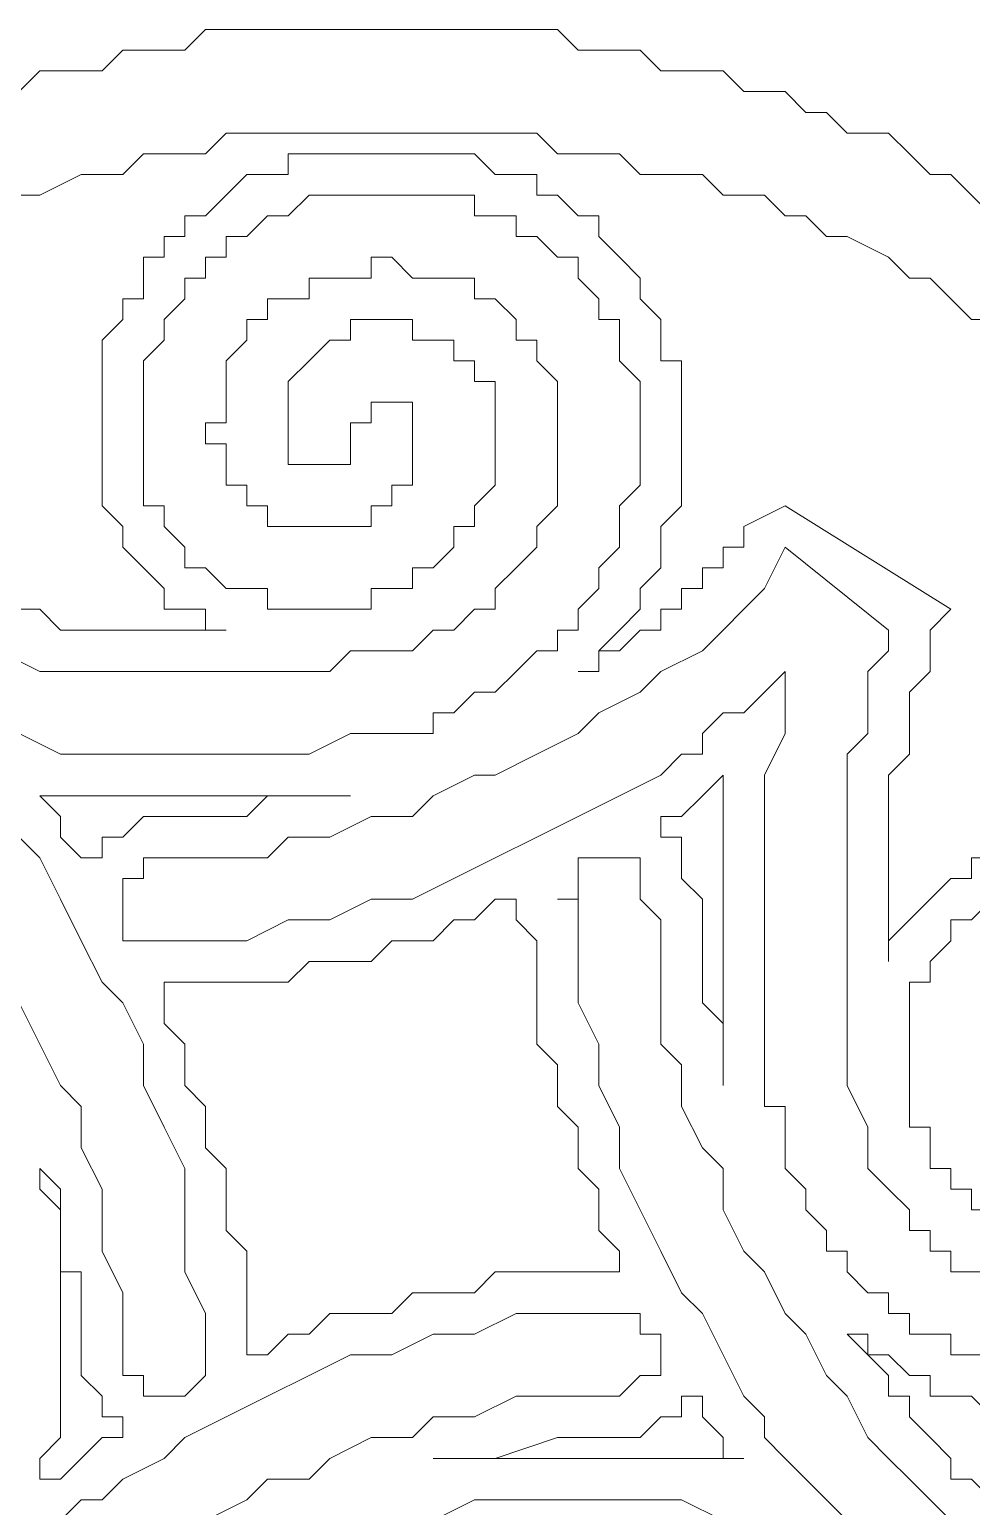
# Model space of a CAD drawing. Extents: x -66030 to 95157, y -13132 to 45879.
# Drawn here: x -11282.9 to -11105.2, y 14237.9 to 14516.5 of the extents above; entities that cross this region are included whole.
import ezdxf

# ---------------------------------------------------------------- set-up
doc = ezdxf.new("R2010")
doc.units = 0
doc.header["$LTSCALE"] = 100
doc.header["$MEASUREMENT"] = 0
doc.layers.get('0').update_dxf_attribs({"linetype": 'CONTINUOUS'})

msp = doc.modelspace()

# ---------------------------------------------------------------- linework, layer by layer
at = {"lineweight": 0}
for points in [[(-11284.86, 14504.81), (-11280.95, 14508.71), (-11277.04, 14508.71), (-11269.23, 14508.71), (-11265.33, 14512.62), (-11261.42, 14512.62), (-11253.61, 14512.62), (-11249.7, 14516.52), (-11241.89, 14516.52), (-11237.98, 14516.52), (-11234.08, 14516.52), (-11226.27, 14516.52), (-11222.36, 14516.52), (-11214.55, 14516.52), (-11214.55, 14516.52), (-11210.64, 14516.52), (-11206.74, 14516.52), (-11198.93, 14516.52), (-11195.02, 14516.52), (-11187.21, 14516.52), (-11183.3, 14516.52), (-11179.4, 14512.62), (-11171.58, 14512.62), (-11167.68, 14512.62), (-11163.77, 14508.71), (-11155.96, 14508.71), (-11152.05, 14508.71), (-11148.15, 14504.81), (-11140.34, 14504.81), (-11136.43, 14500.9), (-11132.52, 14500.9), (-11128.62, 14496.99), (-11120.81, 14496.99), (-11116.9, 14493.09), (-11112.99, 14489.18), (-11109.09, 14489.18), (-11105.18, 14485.28), (-11101.28, 14481.37)], [(-11284.86, 14485.28), (-11280.95, 14485.28), (-11273.14, 14489.18), (-11269.23, 14489.18), (-11265.33, 14489.18), (-11261.42, 14493.09), (-11257.51, 14493.09), (-11249.7, 14493.09), (-11245.8, 14496.99), (-11241.89, 14496.99), (-11237.98, 14496.99), (-11230.17, 14496.99), (-11226.27, 14496.99), (-11222.36, 14496.99), (-11214.55, 14496.99), (-11214.55, 14496.99), (-11210.64, 14496.99), (-11206.74, 14496.99), (-11202.83, 14496.99), (-11195.02, 14496.99), (-11191.11, 14496.99), (-11187.21, 14496.99), (-11183.3, 14493.09), (-11175.49, 14493.09), (-11171.58, 14493.09), (-11167.68, 14489.18), (-11163.77, 14489.18), (-11155.96, 14489.18), (-11152.05, 14485.28), (-11148.15, 14485.28), (-11144.24, 14485.28), (-11140.34, 14481.37), (-11136.43, 14481.37), (-11132.52, 14477.46), (-11128.62, 14477.46), (-11120.81, 14473.56), (-11116.9, 14469.65), (-11112.99, 14469.65), (-11109.09, 14465.75), (-11105.18, 14461.84), (-11101.28, 14461.84)], [(-11284.86, 14407.16), (-11280.95, 14407.16), (-11277.04, 14403.25), (-11277.04, 14403.25), (-11273.14, 14403.25), (-11273.14, 14403.25), (-11269.23, 14403.25), (-11265.33, 14403.25), (-11265.33, 14403.25), (-11261.42, 14403.25), (-11261.42, 14403.25), (-11257.51, 14403.25), (-11253.61, 14403.25), (-11253.61, 14403.25), (-11249.7, 14403.25), (-11249.7, 14403.25), (-11245.8, 14403.25), (-11245.8, 14403.25), (-11249.7, 14403.25), (-11249.7, 14407.16), (-11253.61, 14407.16), (-11253.61, 14407.16), (-11257.51, 14407.16), (-11257.51, 14411.06), (-11257.51, 14411.06), (-11261.42, 14414.97), (-11261.42, 14414.97), (-11261.42, 14414.97), (-11265.33, 14418.87), (-11265.33, 14418.87), (-11265.33, 14422.78), (-11265.33, 14422.78), (-11269.23, 14426.69), (-11269.23, 14426.69), (-11269.23, 14430.59), (-11269.23, 14430.59), (-11269.23, 14434.5), (-11269.23, 14434.5), (-11269.23, 14438.4), (-11269.23, 14438.4), (-11269.23, 14442.31), (-11269.23, 14446.22), (-11269.23, 14446.22), (-11269.23, 14450.12), (-11269.23, 14454.03), (-11269.23, 14454.03), (-11269.23, 14457.93), (-11265.33, 14461.84), (-11265.33, 14461.84), (-11265.33, 14465.75), (-11261.42, 14465.75), (-11261.42, 14469.65), (-11261.42, 14473.56), (-11257.51, 14473.56), (-11257.51, 14477.46), (-11253.61, 14477.46), (-11253.61, 14481.37), (-11249.7, 14481.37), (-11249.7, 14481.37), (-11245.8, 14485.28), (-11245.8, 14485.28), (-11241.89, 14489.18), (-11241.89, 14489.18), (-11237.98, 14489.18), (-11234.08, 14489.18), (-11234.08, 14493.09), (-11230.17, 14493.09), (-11226.27, 14493.09), (-11226.27, 14493.09), (-11222.36, 14493.09), (-11218.45, 14493.09), (-11218.45, 14493.09), (-11214.55, 14493.09), (-11210.64, 14493.09), (-11206.74, 14493.09), (-11206.74, 14493.09), (-11202.83, 14493.09), (-11198.93, 14493.09), (-11198.93, 14493.09), (-11195.02, 14489.18), (-11191.11, 14489.18), (-11191.11, 14489.18), (-11187.21, 14489.18), (-11187.21, 14485.28), (-11183.3, 14485.28), (-11183.3, 14485.28), (-11179.4, 14481.37), (-11175.49, 14481.37), (-11175.49, 14477.46), (-11175.49, 14477.46), (-11171.58, 14473.56), (-11171.58, 14473.56), (-11167.68, 14469.65), (-11167.68, 14469.65), (-11167.68, 14465.75), (-11163.77, 14461.84), (-11163.77, 14461.84), (-11163.77, 14457.93), (-11163.77, 14454.03), (-11159.87, 14454.03), (-11159.87, 14450.12), (-11159.87, 14446.22), (-11159.87, 14446.22), (-11159.87, 14442.31), (-11159.87, 14438.4), (-11159.87, 14434.5), (-11159.87, 14430.59), (-11159.87, 14426.69), (-11159.87, 14426.69), (-11163.77, 14422.78), (-11163.77, 14418.87), (-11163.77, 14414.97), (-11167.68, 14411.06), (-11167.68, 14411.06), (-11167.68, 14407.16), (-11171.58, 14403.25), (-11171.58, 14403.25), (-11175.49, 14399.34), (-11175.49, 14395.44), (-11179.4, 14395.44), (-11175.49, 14395.44), (-11175.49, 14399.34), (-11171.58, 14399.34), (-11167.68, 14403.25), (-11163.77, 14403.25), (-11163.77, 14407.16), (-11163.77, 14407.16), (-11159.87, 14407.16), (-11159.87, 14411.06), (-11159.87, 14411.06), (-11155.96, 14411.06), (-11155.96, 14411.06), (-11155.96, 14414.97), (-11155.96, 14414.97), (-11152.05, 14414.97), (-11152.05, 14414.97), (-11152.05, 14418.87), (-11148.15, 14418.87), (-11148.15, 14418.87), (-11148.15, 14418.87), (-11148.15, 14422.78), (-11140.34, 14426.69), (-11109.09, 14407.16), (-11112.99, 14403.25), (-11112.99, 14399.34), (-11112.99, 14399.34), (-11112.99, 14395.44), (-11116.9, 14391.53), (-11116.9, 14391.53), (-11116.9, 14387.63), (-11116.9, 14383.72), (-11116.9, 14383.72), (-11116.9, 14379.82), (-11120.81, 14375.91), (-11120.81, 14375.91), (-11120.81, 14372), (-11120.81, 14372), (-11120.81, 14368.1), (-11120.81, 14364.19), (-11120.81, 14364.19), (-11120.81, 14360.29), (-11120.81, 14356.38), (-11120.81, 14356.38), (-11120.81, 14352.47), (-11120.81, 14348.57), (-11120.81, 14348.57), (-11120.81, 14344.66), (-11120.81, 14344.66), (-11120.81, 14340.76), (-11120.81, 14340.76), (-11120.81, 14344.66), (-11120.81, 14344.66), (-11116.9, 14348.57), (-11116.9, 14348.57), (-11116.9, 14348.57), (-11112.99, 14352.47), (-11112.99, 14352.47), (-11112.99, 14352.47), (-11109.09, 14356.38), (-11109.09, 14356.38), (-11105.18, 14356.38), (-11105.18, 14360.29), (-11105.18, 14360.29), (-11101.28, 14360.29)], [(-11288.76, 14399.34), (-11280.95, 14395.44), (-11277.04, 14395.44), (-11273.14, 14395.44), (-11269.23, 14395.44), (-11261.42, 14395.44), (-11257.51, 14395.44), (-11253.61, 14395.44), (-11249.7, 14395.44), (-11241.89, 14395.44), (-11237.98, 14395.44), (-11234.08, 14395.44), (-11226.27, 14395.44), (-11222.36, 14399.34), (-11218.45, 14399.34), (-11214.55, 14399.34), (-11210.64, 14399.34), (-11206.74, 14403.25), (-11202.83, 14403.25), (-11202.83, 14403.25), (-11198.93, 14407.16), (-11198.93, 14407.16), (-11195.02, 14407.16), (-11195.02, 14411.06), (-11195.02, 14411.06), (-11191.11, 14414.97), (-11191.11, 14414.97), (-11191.11, 14414.97), (-11187.21, 14418.87), (-11187.21, 14418.87), (-11187.21, 14422.78), (-11187.21, 14422.78), (-11183.3, 14426.69), (-11183.3, 14426.69), (-11183.3, 14430.59), (-11183.3, 14434.5), (-11183.3, 14434.5), (-11183.3, 14438.4), (-11183.3, 14438.4), (-11183.3, 14442.31), (-11183.3, 14442.31), (-11183.3, 14446.22), (-11183.3, 14446.22), (-11183.3, 14446.22), (-11183.3, 14450.12), (-11183.3, 14450.12), (-11183.3, 14450.12), (-11187.21, 14454.03), (-11187.21, 14454.03), (-11187.21, 14457.93), (-11187.21, 14457.93), (-11187.21, 14457.93), (-11191.11, 14457.93), (-11191.11, 14461.84), (-11191.11, 14461.84), (-11191.11, 14461.84), (-11195.02, 14465.75), (-11195.02, 14465.75), (-11195.02, 14465.75), (-11198.93, 14465.75), (-11198.93, 14465.75), (-11198.93, 14469.65), (-11202.83, 14469.65), (-11202.83, 14469.65), (-11206.74, 14469.65), (-11206.74, 14469.65), (-11206.74, 14469.65), (-11210.64, 14469.65), (-11210.64, 14469.65), (-11214.55, 14473.56), (-11214.55, 14473.56), (-11214.55, 14473.56), (-11218.45, 14473.56), (-11218.45, 14469.65), (-11222.36, 14469.65), (-11222.36, 14469.65), (-11222.36, 14469.65), (-11226.27, 14469.65), (-11226.27, 14469.65), (-11230.17, 14469.65), (-11230.17, 14469.65), (-11230.17, 14465.75), (-11234.08, 14465.75), (-11234.08, 14465.75), (-11234.08, 14465.75), (-11237.98, 14465.75), (-11237.98, 14461.84), (-11237.98, 14461.84), (-11241.89, 14461.84), (-11241.89, 14457.93), (-11241.89, 14457.93), (-11241.89, 14457.93), (-11241.89, 14457.93), (-11245.8, 14454.03), (-11245.8, 14454.03), (-11245.8, 14450.12), (-11245.8, 14450.12), (-11245.8, 14450.12), (-11245.8, 14446.22), (-11245.8, 14446.22), (-11245.8, 14446.22), (-11245.8, 14442.31), (-11249.7, 14442.31), (-11249.7, 14438.4), (-11245.8, 14438.4), (-11245.8, 14438.4), (-11245.8, 14438.4), (-11245.8, 14434.5), (-11245.8, 14434.5), (-11245.8, 14434.5), (-11245.8, 14434.5), (-11245.8, 14434.5), (-11245.8, 14430.59), (-11245.8, 14430.59), (-11245.8, 14430.59), (-11245.8, 14430.59), (-11241.89, 14430.59), (-11241.89, 14426.69), (-11241.89, 14426.69), (-11241.89, 14426.69), (-11241.89, 14426.69), (-11241.89, 14426.69), (-11237.98, 14426.69), (-11237.98, 14426.69), (-11237.98, 14422.78), (-11237.98, 14422.78), (-11237.98, 14422.78), (-11234.08, 14422.78), (-11234.08, 14422.78), (-11234.08, 14422.78), (-11234.08, 14422.78), (-11230.17, 14422.78), (-11230.17, 14422.78), (-11230.17, 14422.78), (-11230.17, 14422.78), (-11226.27, 14422.78), (-11226.27, 14422.78), (-11226.27, 14422.78), (-11226.27, 14422.78), (-11222.36, 14422.78), (-11222.36, 14422.78), (-11222.36, 14422.78), (-11222.36, 14422.78), (-11222.36, 14422.78), (-11218.45, 14422.78), (-11218.45, 14422.78), (-11218.45, 14426.69), (-11218.45, 14426.69), (-11218.45, 14426.69), (-11214.55, 14426.69), (-11214.55, 14426.69), (-11214.55, 14426.69), (-11214.55, 14426.69), (-11214.55, 14430.59), (-11214.55, 14430.59), (-11210.64, 14430.59), (-11210.64, 14430.59), (-11210.64, 14430.59), (-11210.64, 14434.5), (-11210.64, 14434.5), (-11210.64, 14434.5), (-11210.64, 14434.5), (-11210.64, 14434.5), (-11210.64, 14438.4), (-11210.64, 14438.4), (-11210.64, 14438.4), (-11210.64, 14438.4), (-11210.64, 14442.31), (-11210.64, 14442.31), (-11210.64, 14442.31), (-11210.64, 14442.31), (-11210.64, 14442.31), (-11210.64, 14442.31), (-11210.64, 14442.31), (-11210.64, 14442.31), (-11210.64, 14442.31), (-11210.64, 14442.31), (-11210.64, 14442.31), (-11210.64, 14442.31), (-11210.64, 14442.31), (-11210.64, 14442.31), (-11210.64, 14442.31), (-11210.64, 14446.22), (-11210.64, 14446.22), (-11210.64, 14446.22), (-11210.64, 14446.22), (-11210.64, 14446.22), (-11210.64, 14446.22), (-11210.64, 14446.22), (-11210.64, 14446.22), (-11214.55, 14446.22), (-11214.55, 14446.22), (-11214.55, 14446.22), (-11214.55, 14446.22), (-11214.55, 14446.22), (-11214.55, 14446.22), (-11214.55, 14446.22), (-11214.55, 14446.22), (-11214.55, 14446.22), (-11214.55, 14446.22), (-11214.55, 14446.22), (-11214.55, 14446.22), (-11214.55, 14446.22), (-11218.45, 14446.22), (-11218.45, 14446.22), (-11218.45, 14446.22), (-11218.45, 14446.22), (-11218.45, 14446.22), (-11218.45, 14446.22), (-11218.45, 14446.22), (-11218.45, 14446.22), (-11218.45, 14446.22), (-11218.45, 14446.22), (-11218.45, 14446.22), (-11218.45, 14446.22), (-11218.45, 14446.22), (-11218.45, 14442.31), (-11218.45, 14442.31), (-11218.45, 14442.31), (-11222.36, 14442.31), (-11222.36, 14442.31), (-11222.36, 14442.31), (-11222.36, 14442.31), (-11222.36, 14442.31), (-11222.36, 14442.31), (-11222.36, 14442.31), (-11222.36, 14442.31), (-11222.36, 14442.31), (-11222.36, 14442.31), (-11222.36, 14442.31), (-11222.36, 14438.4), (-11222.36, 14438.4), (-11222.36, 14438.4), (-11222.36, 14434.5), (-11226.27, 14434.5), (-11226.27, 14434.5), (-11226.27, 14434.5), (-11230.17, 14434.5), (-11230.17, 14434.5), (-11230.17, 14434.5), (-11234.08, 14434.5), (-11234.08, 14434.5), (-11234.08, 14438.4), (-11234.08, 14438.4), (-11234.08, 14438.4), (-11234.08, 14442.31), (-11234.08, 14442.31), (-11234.08, 14442.31), (-11234.08, 14446.22), (-11234.08, 14446.22), (-11234.08, 14446.22), (-11234.08, 14446.22), (-11234.08, 14446.22), (-11234.08, 14450.12), (-11234.08, 14450.12), (-11234.08, 14450.12), (-11234.08, 14450.12), (-11230.17, 14454.03), (-11230.17, 14454.03), (-11230.17, 14454.03), (-11230.17, 14454.03), (-11230.17, 14454.03), (-11230.17, 14454.03), (-11226.27, 14457.93), (-11226.27, 14457.93), (-11226.27, 14457.93), (-11226.27, 14457.93), (-11226.27, 14457.93), (-11222.36, 14457.93), (-11222.36, 14457.93), (-11222.36, 14457.93), (-11222.36, 14461.84), (-11218.45, 14461.84), (-11218.45, 14461.84), (-11218.45, 14461.84), (-11218.45, 14461.84), (-11214.55, 14461.84), (-11214.55, 14461.84), (-11214.55, 14461.84), (-11214.55, 14461.84), (-11210.64, 14461.84), (-11210.64, 14461.84), (-11210.64, 14461.84), (-11210.64, 14457.93), (-11206.74, 14457.93), (-11206.74, 14457.93), (-11206.74, 14457.93), (-11206.74, 14457.93), (-11202.83, 14457.93), (-11202.83, 14457.93), (-11202.83, 14457.93), (-11202.83, 14454.03), (-11202.83, 14454.03), (-11198.93, 14454.03), (-11198.93, 14454.03), (-11198.93, 14454.03), (-11198.93, 14454.03), (-11198.93, 14450.12), (-11198.93, 14450.12), (-11198.93, 14450.12), (-11195.02, 14450.12), (-11195.02, 14446.22), (-11195.02, 14446.22), (-11195.02, 14446.22), (-11195.02, 14446.22), (-11195.02, 14446.22), (-11195.02, 14442.31), (-11195.02, 14442.31), (-11195.02, 14442.31), (-11195.02, 14438.4), (-11195.02, 14438.4), (-11195.02, 14434.5), (-11195.02, 14434.5), (-11195.02, 14434.5), (-11195.02, 14430.59), (-11195.02, 14430.59), (-11198.93, 14426.69), (-11198.93, 14426.69), (-11198.93, 14426.69), (-11198.93, 14422.78), (-11198.93, 14422.78), (-11202.83, 14422.78), (-11202.83, 14418.87), (-11202.83, 14418.87), (-11202.83, 14418.87), (-11206.74, 14414.97), (-11206.74, 14414.97), (-11206.74, 14414.97), (-11210.64, 14414.97), (-11210.64, 14411.06), (-11210.64, 14411.06), (-11214.55, 14411.06), (-11214.55, 14411.06), (-11214.55, 14411.06), (-11218.45, 14411.06), (-11218.45, 14407.16), (-11222.36, 14407.16), (-11222.36, 14407.16), (-11226.27, 14407.16), (-11226.27, 14407.16), (-11226.27, 14407.16), (-11230.17, 14407.16), (-11230.17, 14407.16), (-11234.08, 14407.16), (-11234.08, 14407.16), (-11237.98, 14407.16), (-11237.98, 14407.16), (-11237.98, 14411.06), (-11241.89, 14411.06), (-11241.89, 14411.06), (-11245.8, 14411.06), (-11245.8, 14411.06), (-11245.8, 14411.06), (-11249.7, 14414.97), (-11249.7, 14414.97), (-11249.7, 14414.97), (-11253.61, 14414.97), (-11253.61, 14418.87), (-11253.61, 14418.87), (-11253.61, 14418.87), (-11257.51, 14422.78), (-11257.51, 14422.78), (-11257.51, 14422.78), (-11257.51, 14426.69), (-11257.51, 14426.69), (-11261.42, 14426.69), (-11261.42, 14430.59), (-11261.42, 14430.59), (-11261.42, 14434.5), (-11261.42, 14434.5), (-11261.42, 14434.5), (-11261.42, 14438.4), (-11261.42, 14438.4), (-11261.42, 14442.31), (-11261.42, 14442.31), (-11261.42, 14446.22), (-11261.42, 14450.12), (-11261.42, 14450.12), (-11261.42, 14454.03), (-11261.42, 14454.03), (-11257.51, 14457.93), (-11257.51, 14457.93), (-11257.51, 14461.84), (-11257.51, 14461.84), (-11253.61, 14465.75), (-11253.61, 14465.75), (-11253.61, 14469.65), (-11249.7, 14469.65), (-11249.7, 14473.56), (-11245.8, 14473.56), (-11245.8, 14473.56), (-11245.8, 14477.46), (-11241.89, 14477.46), (-11241.89, 14477.46), (-11237.98, 14481.37), (-11237.98, 14481.37), (-11234.08, 14481.37), (-11234.08, 14481.37), (-11230.17, 14485.28), (-11226.27, 14485.28), (-11226.27, 14485.28), (-11222.36, 14485.28), (-11222.36, 14485.28), (-11218.45, 14485.28), (-11214.55, 14485.28), (-11214.55, 14485.28), (-11210.64, 14485.28), (-11210.64, 14485.28), (-11206.74, 14485.28), (-11202.83, 14485.28), (-11202.83, 14485.28), (-11198.93, 14485.28), (-11198.93, 14481.37), (-11195.02, 14481.37), (-11195.02, 14481.37), (-11191.11, 14481.37), (-11191.11, 14477.46), (-11187.21, 14477.46), (-11187.21, 14477.46), (-11183.3, 14473.56), (-11183.3, 14473.56), (-11179.4, 14473.56), (-11179.4, 14469.65), (-11179.4, 14469.65), (-11175.49, 14465.75), (-11175.49, 14465.75), (-11175.49, 14461.84), (-11171.58, 14461.84), (-11171.58, 14457.93), (-11171.58, 14457.93), (-11171.58, 14454.03), (-11171.58, 14454.03), (-11167.68, 14450.12), (-11167.68, 14450.12), (-11167.68, 14446.22), (-11167.68, 14442.31), (-11167.68, 14442.31), (-11167.68, 14438.4), (-11167.68, 14434.5), (-11167.68, 14434.5), (-11167.68, 14430.59), (-11171.58, 14426.69), (-11171.58, 14422.78), (-11171.58, 14422.78), (-11171.58, 14418.87), (-11175.49, 14414.97), (-11175.49, 14414.97), (-11175.49, 14411.06), (-11179.4, 14407.16), (-11179.4, 14407.16), (-11179.4, 14403.25), (-11183.3, 14403.25), (-11183.3, 14399.34), (-11187.21, 14399.34), (-11191.11, 14395.44), (-11191.11, 14395.44), (-11195.02, 14391.53), (-11195.02, 14391.53), (-11198.93, 14391.53), (-11202.83, 14387.63), (-11206.74, 14387.63), (-11206.74, 14383.72), (-11210.64, 14383.72), (-11214.55, 14383.72), (-11218.45, 14383.72), (-11222.36, 14383.72), (-11222.36, 14383.72), (-11222.36, 14383.72), (-11230.17, 14379.82), (-11234.08, 14379.82), (-11237.98, 14379.82), (-11241.89, 14379.82), (-11249.7, 14379.82), (-11253.61, 14379.82), (-11257.51, 14379.82), (-11265.33, 14379.82), (-11269.23, 14379.82), (-11273.14, 14379.82), (-11277.04, 14379.82), (-11284.86, 14383.72)], [(-11101.28, 14266.54), (-11105.18, 14266.54), (-11109.09, 14266.54), (-11109.09, 14270.45), (-11112.99, 14270.45), (-11116.9, 14270.45), (-11116.9, 14274.35), (-11120.81, 14274.35), (-11120.81, 14278.26), (-11124.71, 14278.26), (-11128.62, 14282.17), (-11128.62, 14282.17), (-11128.62, 14286.07), (-11132.52, 14286.07), (-11132.52, 14289.98), (-11136.43, 14293.88), (-11136.43, 14293.88), (-11136.43, 14297.79), (-11140.34, 14301.7), (-11140.34, 14301.7), (-11140.34, 14305.6), (-11140.34, 14309.51), (-11140.34, 14313.41), (-11144.24, 14313.41), (-11144.24, 14317.32), (-11144.24, 14317.32), (-11144.24, 14321.23), (-11144.24, 14329.04), (-11144.24, 14332.94), (-11144.24, 14336.85), (-11144.24, 14344.66), (-11144.24, 14348.57), (-11144.24, 14352.47), (-11144.24, 14356.38), (-11144.24, 14364.19), (-11144.24, 14368.1), (-11144.24, 14372), (-11144.24, 14375.91), (-11140.34, 14383.72), (-11140.34, 14387.63), (-11140.34, 14391.53), (-11140.34, 14395.44), (-11140.34, 14395.44), (-11144.24, 14391.53), (-11148.15, 14387.63), (-11152.05, 14387.63), (-11155.96, 14383.72), (-11155.96, 14379.82), (-11159.87, 14379.82), (-11163.77, 14375.91), (-11171.58, 14372), (-11179.4, 14368.1), (-11187.21, 14364.19), (-11195.02, 14360.29), (-11202.83, 14356.38), (-11210.64, 14352.47), (-11218.45, 14352.47), (-11226.27, 14348.57), (-11234.08, 14348.57), (-11241.89, 14344.66), (-11249.7, 14344.66), (-11257.51, 14344.66), (-11257.51, 14344.66), (-11261.42, 14344.66), (-11261.42, 14344.66), (-11261.42, 14344.66), (-11265.33, 14344.66), (-11265.33, 14344.66), (-11265.33, 14348.57), (-11265.33, 14348.57), (-11265.33, 14348.57), (-11265.33, 14352.47), (-11265.33, 14352.47), (-11265.33, 14352.47), (-11265.33, 14356.38), (-11265.33, 14356.38), (-11265.33, 14356.38), (-11261.42, 14356.38), (-11261.42, 14360.29), (-11253.61, 14360.29), (-11245.8, 14360.29), (-11237.98, 14360.29), (-11234.08, 14364.19), (-11226.27, 14364.19), (-11218.45, 14368.1), (-11210.64, 14368.1), (-11206.74, 14372), (-11198.93, 14375.91), (-11195.02, 14375.91), (-11187.21, 14379.82), (-11179.4, 14383.72), (-11175.49, 14387.63), (-11167.68, 14391.53), (-11163.77, 14395.44), (-11155.96, 14399.34), (-11152.05, 14403.25), (-11148.15, 14407.16), (-11144.24, 14411.06), (-11140.34, 14418.87), (-11120.81, 14403.25), (-11120.81, 14403.25), (-11120.81, 14403.25), (-11120.81, 14399.34), (-11124.71, 14395.44), (-11124.71, 14391.53), (-11124.71, 14383.72), (-11128.62, 14379.82), (-11128.62, 14375.91), (-11128.62, 14368.1), (-11128.62, 14364.19), (-11128.62, 14356.38), (-11128.62, 14352.47), (-11128.62, 14348.57), (-11128.62, 14340.76), (-11128.62, 14336.85), (-11128.62, 14332.94), (-11128.62, 14325.13), (-11128.62, 14321.23), (-11128.62, 14317.32), (-11124.71, 14309.51), (-11124.71, 14309.51), (-11124.71, 14305.6), (-11124.71, 14301.7), (-11124.71, 14301.7), (-11120.81, 14297.79), (-11120.81, 14297.79), (-11116.9, 14293.88), (-11116.9, 14293.88), (-11116.9, 14289.98), (-11112.99, 14289.98), (-11112.99, 14286.07), (-11112.99, 14286.07), (-11109.09, 14286.07), (-11109.09, 14282.17), (-11105.18, 14282.17), (-11105.18, 14282.17), (-11101.28, 14282.17)], [(-11284.86, 14364.19), (-11280.95, 14360.29), (-11277.04, 14352.47), (-11273.14, 14344.66), (-11269.23, 14336.85), (-11265.33, 14332.94), (-11261.42, 14325.13), (-11261.42, 14317.32), (-11257.51, 14309.51), (-11253.61, 14301.7), (-11253.61, 14293.88), (-11253.61, 14282.17), (-11249.7, 14274.35), (-11249.7, 14266.54), (-11249.7, 14266.54), (-11249.7, 14266.54), (-11249.7, 14262.64), (-11249.7, 14262.64), (-11249.7, 14262.64), (-11253.61, 14258.73), (-11253.61, 14258.73), (-11253.61, 14258.73), (-11257.51, 14258.73), (-11257.51, 14258.73), (-11257.51, 14258.73), (-11261.42, 14258.73), (-11261.42, 14258.73), (-11261.42, 14258.73), (-11261.42, 14262.64), (-11265.33, 14262.64), (-11265.33, 14266.54), (-11265.33, 14270.45), (-11265.33, 14278.26), (-11269.23, 14286.07), (-11269.23, 14293.88), (-11269.23, 14297.79), (-11273.14, 14305.6), (-11273.14, 14313.41), (-11277.04, 14317.32), (-11280.95, 14325.13), (-11284.86, 14332.94)], [(-11128.62, 14235.29), (-11132.52, 14239.2), (-11136.43, 14243.11), (-11140.34, 14247.01), (-11140.34, 14247.01), (-11144.24, 14250.92), (-11144.24, 14254.82), (-11148.15, 14258.73), (-11152.05, 14266.54), (-11155.96, 14274.35), (-11159.87, 14278.26), (-11163.77, 14286.07), (-11167.68, 14293.88), (-11171.58, 14301.7), (-11171.58, 14309.51), (-11175.49, 14317.32), (-11175.49, 14325.13), (-11179.4, 14332.94), (-11179.4, 14344.66), (-11179.4, 14352.47), (-11183.3, 14352.47), (-11179.4, 14352.47), (-11179.4, 14356.38), (-11179.4, 14356.38), (-11179.4, 14356.38), (-11179.4, 14360.29), (-11175.49, 14360.29), (-11175.49, 14360.29), (-11175.49, 14360.29), (-11171.58, 14360.29), (-11171.58, 14360.29), (-11171.58, 14360.29), (-11167.68, 14360.29), (-11167.68, 14356.38), (-11167.68, 14356.38), (-11167.68, 14356.38), (-11167.68, 14352.47), (-11163.77, 14348.57), (-11163.77, 14340.76), (-11163.77, 14332.94), (-11163.77, 14325.13), (-11159.87, 14321.23), (-11159.87, 14313.41), (-11155.96, 14305.6), (-11152.05, 14301.7), (-11152.05, 14293.88), (-11148.15, 14286.07), (-11144.24, 14282.17), (-11140.34, 14274.35), (-11136.43, 14270.45), (-11132.52, 14262.64), (-11128.62, 14258.73), (-11124.71, 14250.92), (-11120.81, 14247.01), (-11116.9, 14243.11), (-11112.99, 14239.2), (-11109.09, 14235.29)], [(-11101.28, 14293.88), (-11105.18, 14293.88), (-11105.18, 14297.79), (-11105.18, 14297.79), (-11105.18, 14297.79), (-11109.09, 14297.79), (-11109.09, 14301.7), (-11109.09, 14301.7), (-11112.99, 14301.7), (-11112.99, 14305.6), (-11112.99, 14305.6), (-11112.99, 14305.6), (-11112.99, 14309.51), (-11116.9, 14309.51), (-11116.9, 14313.41), (-11116.9, 14313.41), (-11116.9, 14313.41), (-11116.9, 14317.32), (-11116.9, 14317.32), (-11116.9, 14321.23), (-11116.9, 14321.23), (-11116.9, 14325.13), (-11116.9, 14325.13), (-11116.9, 14325.13), (-11116.9, 14329.04), (-11116.9, 14329.04), (-11116.9, 14332.94), (-11116.9, 14332.94), (-11116.9, 14336.85), (-11112.99, 14336.85), (-11112.99, 14336.85), (-11112.99, 14340.76), (-11112.99, 14340.76), (-11112.99, 14340.76), (-11109.09, 14344.66), (-11109.09, 14344.66), (-11109.09, 14344.66), (-11109.09, 14348.57), (-11105.18, 14348.57), (-11105.18, 14348.57), (-11105.18, 14348.57), (-11101.28, 14352.47)], [(-11277.04, 14235.29), (-11273.14, 14239.2), (-11269.23, 14239.2), (-11265.33, 14243.11), (-11257.51, 14247.01), (-11253.61, 14250.92), (-11245.8, 14254.82), (-11237.98, 14258.73), (-11230.17, 14262.64), (-11222.36, 14266.54), (-11214.55, 14266.54), (-11206.74, 14270.45), (-11198.93, 14270.45), (-11191.11, 14274.35), (-11183.3, 14274.35), (-11171.58, 14274.35), (-11171.58, 14274.35), (-11171.58, 14274.35), (-11167.68, 14274.35), (-11167.68, 14274.35), (-11167.68, 14274.35), (-11167.68, 14270.45), (-11163.77, 14270.45), (-11163.77, 14270.45), (-11163.77, 14270.45), (-11163.77, 14266.54), (-11163.77, 14266.54), (-11163.77, 14262.64), (-11167.68, 14262.64), (-11167.68, 14262.64), (-11167.68, 14262.64), (-11167.68, 14262.64), (-11171.58, 14258.73), (-11179.4, 14258.73), (-11183.3, 14258.73), (-11191.11, 14258.73), (-11198.93, 14254.82), (-11206.74, 14254.82), (-11210.64, 14250.92), (-11218.45, 14250.92), (-11226.27, 14247.01), (-11230.17, 14243.11), (-11237.98, 14243.11), (-11241.89, 14239.2), (-11249.7, 14235.29)], [(-11101.28, 14254.82), (-11105.18, 14258.73), (-11109.09, 14258.73), (-11112.99, 14258.73), (-11112.99, 14262.64), (-11116.9, 14262.64), (-11120.81, 14266.54), (-11124.71, 14266.54), (-11124.71, 14270.45), (-11128.62, 14270.45), (-11128.62, 14270.45), (-11128.62, 14270.45), (-11128.62, 14270.45), (-11124.71, 14266.54), (-11124.71, 14266.54), (-11120.81, 14262.64), (-11120.81, 14258.73), (-11116.9, 14258.73), (-11116.9, 14254.82), (-11116.9, 14254.82), (-11116.9, 14254.82), (-11112.99, 14250.92), (-11112.99, 14250.92), (-11112.99, 14250.92), (-11112.99, 14250.92), (-11109.09, 14247.01), (-11109.09, 14247.01), (-11109.09, 14247.01), (-11109.09, 14243.11), (-11105.18, 14243.11), (-11105.18, 14243.11), (-11105.18, 14243.11), (-11101.28, 14239.2)], [(-11206.74, 14235.29), (-11198.93, 14239.2), (-11195.02, 14239.2), (-11191.11, 14239.2), (-11183.3, 14239.2), (-11175.49, 14239.2), (-11167.68, 14239.2), (-11159.87, 14239.2), (-11152.05, 14235.29)]]:
    msp.add_lwpolyline(points, dxfattribs=at)
for points in [[(-11163.77, 14364.19), (-11163.77, 14364.19), (-11159.87, 14364.19), (-11159.87, 14360.29), (-11159.87, 14356.38), (-11155.96, 14352.47), (-11155.96, 14348.57), (-11155.96, 14344.66), (-11155.96, 14340.76), (-11155.96, 14336.85), (-11155.96, 14332.94), (-11155.96, 14332.94), (-11152.05, 14329.04), (-11152.05, 14325.13), (-11152.05, 14321.23), (-11152.05, 14317.32), (-11152.05, 14317.32), (-11152.05, 14321.23), (-11152.05, 14321.23), (-11152.05, 14325.13), (-11152.05, 14329.04), (-11152.05, 14329.04), (-11152.05, 14332.94), (-11152.05, 14332.94), (-11152.05, 14336.85), (-11152.05, 14340.76), (-11152.05, 14340.76), (-11152.05, 14344.66), (-11152.05, 14348.57), (-11152.05, 14348.57), (-11152.05, 14352.47), (-11152.05, 14356.38), (-11152.05, 14356.38), (-11152.05, 14360.29), (-11152.05, 14364.19), (-11152.05, 14364.19), (-11152.05, 14368.1), (-11152.05, 14372), (-11152.05, 14372), (-11152.05, 14375.91), (-11152.05, 14375.91), (-11155.96, 14372), (-11159.87, 14368.1), (-11163.77, 14368.1), (-11163.77, 14364.19)], [(-11222.36, 14372), (-11226.27, 14372), (-11226.27, 14372), (-11230.17, 14372), (-11234.08, 14372), (-11234.08, 14372), (-11237.98, 14372), (-11241.89, 14372), (-11241.89, 14372), (-11245.8, 14372), (-11249.7, 14372), (-11249.7, 14372), (-11253.61, 14372), (-11257.51, 14372), (-11257.51, 14372), (-11261.42, 14372), (-11265.33, 14372), (-11265.33, 14372), (-11269.23, 14372), (-11273.14, 14372), (-11273.14, 14372), (-11277.04, 14372), (-11280.95, 14372), (-11280.95, 14372), (-11280.95, 14372), (-11277.04, 14368.1), (-11277.04, 14364.19), (-11273.14, 14360.29), (-11273.14, 14360.29), (-11269.23, 14360.29), (-11269.23, 14364.19), (-11265.33, 14364.19), (-11261.42, 14368.1), (-11257.51, 14368.1), (-11253.61, 14368.1), (-11249.7, 14368.1), (-11245.8, 14368.1), (-11245.8, 14368.1), (-11241.89, 14368.1), (-11237.98, 14372), (-11234.08, 14372), (-11230.17, 14372), (-11226.27, 14372), (-11226.27, 14372), (-11222.36, 14372)], [(-11257.51, 14336.85), (-11257.51, 14332.94), (-11257.51, 14329.04), (-11253.61, 14325.13), (-11253.61, 14321.23), (-11253.61, 14317.32), (-11249.7, 14313.41), (-11249.7, 14309.51), (-11249.7, 14305.6), (-11245.8, 14301.7), (-11245.8, 14297.79), (-11245.8, 14293.88), (-11245.8, 14289.98), (-11241.89, 14286.07), (-11241.89, 14282.17), (-11241.89, 14278.26), (-11241.89, 14274.35), (-11241.89, 14266.54), (-11241.89, 14266.54), (-11241.89, 14266.54), (-11241.89, 14266.54), (-11237.98, 14266.54), (-11234.08, 14270.45), (-11230.17, 14270.45), (-11226.27, 14274.35), (-11222.36, 14274.35), (-11214.55, 14274.35), (-11210.64, 14278.26), (-11206.74, 14278.26), (-11202.83, 14278.26), (-11198.93, 14278.26), (-11195.02, 14282.17), (-11191.11, 14282.17), (-11187.21, 14282.17), (-11183.3, 14282.17), (-11179.4, 14282.17), (-11175.49, 14282.17), (-11171.58, 14282.17), (-11171.58, 14282.17), (-11171.58, 14286.07), (-11175.49, 14289.98), (-11175.49, 14293.88), (-11175.49, 14297.79), (-11179.4, 14301.7), (-11179.4, 14305.6), (-11179.4, 14309.51), (-11183.3, 14313.41), (-11183.3, 14317.32), (-11183.3, 14321.23), (-11187.21, 14325.13), (-11187.21, 14329.04), (-11187.21, 14332.94), (-11187.21, 14336.85), (-11187.21, 14340.76), (-11187.21, 14344.66), (-11191.11, 14348.57), (-11191.11, 14352.47), (-11191.11, 14352.47), (-11191.11, 14352.47), (-11195.02, 14352.47), (-11198.93, 14348.57), (-11202.83, 14348.57), (-11206.74, 14344.66), (-11210.64, 14344.66), (-11214.55, 14344.66), (-11218.45, 14340.76), (-11222.36, 14340.76), (-11226.27, 14340.76), (-11230.17, 14340.76), (-11234.08, 14336.85), (-11237.98, 14336.85), (-11241.89, 14336.85), (-11249.7, 14336.85), (-11253.61, 14336.85), (-11257.51, 14336.85), (-11257.51, 14336.85), (-11257.51, 14336.85)], [(-11265.33, 14250.92), (-11265.33, 14254.82), (-11269.23, 14254.82), (-11269.23, 14258.73), (-11273.14, 14262.64), (-11273.14, 14266.54), (-11273.14, 14270.45), (-11273.14, 14274.35), (-11273.14, 14278.26), (-11273.14, 14282.17), (-11277.04, 14282.17), (-11277.04, 14286.07), (-11277.04, 14289.98), (-11277.04, 14293.88), (-11277.04, 14297.79), (-11280.95, 14301.7), (-11280.95, 14301.7), (-11280.95, 14297.79), (-11277.04, 14293.88), (-11277.04, 14293.88), (-11277.04, 14289.98), (-11277.04, 14289.98), (-11277.04, 14286.07), (-11277.04, 14286.07), (-11277.04, 14282.17), (-11277.04, 14278.26), (-11277.04, 14278.26), (-11277.04, 14274.35), (-11277.04, 14274.35), (-11277.04, 14270.45), (-11277.04, 14270.45), (-11277.04, 14266.54), (-11277.04, 14266.54), (-11277.04, 14262.64), (-11277.04, 14258.73), (-11277.04, 14258.73), (-11277.04, 14254.82), (-11277.04, 14254.82), (-11277.04, 14250.92), (-11277.04, 14250.92), (-11280.95, 14247.01), (-11280.95, 14247.01), (-11280.95, 14243.11), (-11280.95, 14243.11), (-11277.04, 14243.11), (-11273.14, 14247.01), (-11269.23, 14250.92), (-11265.33, 14250.92), (-11265.33, 14250.92)], [(-11159.87, 14258.73), (-11159.87, 14258.73), (-11159.87, 14254.82), (-11163.77, 14254.82), (-11163.77, 14254.82), (-11163.77, 14254.82), (-11167.68, 14250.92), (-11167.68, 14250.92), (-11167.68, 14250.92), (-11171.58, 14250.92), (-11175.49, 14250.92), (-11175.49, 14250.92), (-11179.4, 14250.92), (-11183.3, 14250.92), (-11195.02, 14247.01), (-11195.02, 14247.01), (-11198.93, 14247.01), (-11202.83, 14247.01), (-11206.74, 14247.01), (-11206.74, 14247.01), (-11202.83, 14247.01), (-11202.83, 14247.01), (-11202.83, 14247.01), (-11198.93, 14247.01), (-11198.93, 14247.01), (-11198.93, 14247.01), (-11195.02, 14247.01), (-11195.02, 14247.01), (-11187.21, 14247.01), (-11179.4, 14247.01), (-11179.4, 14247.01), (-11175.49, 14247.01), (-11167.68, 14247.01), (-11163.77, 14247.01), (-11159.87, 14247.01), (-11155.96, 14247.01), (-11155.96, 14247.01), (-11152.05, 14247.01), (-11152.05, 14247.01), (-11148.15, 14247.01), (-11148.15, 14247.01), (-11152.05, 14247.01), (-11152.05, 14250.92), (-11155.96, 14254.82), (-11155.96, 14258.73), (-11159.87, 14258.73)]]:
    msp.add_lwpolyline(points, close=True, dxfattribs=at)

doc.saveas('drawing.dxf')
